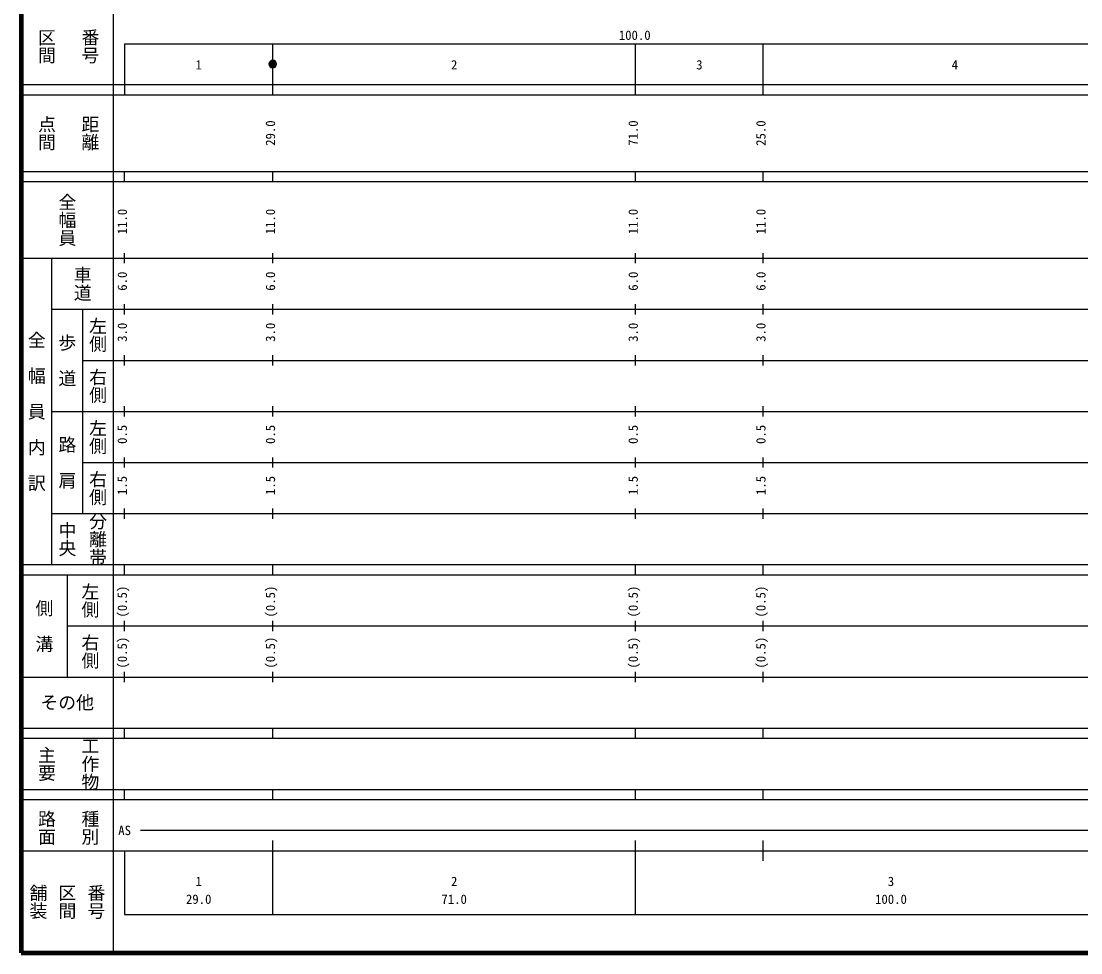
# Model space of a CAD drawing. Units: millimetres on the paper, enlarged 1000 times. Extents: x 40000 to 680000, y 20000 to 380000.
# Drawn here: x 40000 to 247398, y 20000 to 202409 of the extents above; entities that cross this region are included whole.
import ezdxf
from ezdxf.enums import TextEntityAlignment as Align

# ---------------------------------------------------------------- set-up
doc = ezdxf.new("R2010")
doc.units = ezdxf.units.MM
doc.header["$LTSCALE"] = 1000
doc.layers.add('M-TTL', color=2, linetype='Continuous', lineweight=140)
doc.layers.add('M-TTL-BAND', color=7, linetype='Continuous', lineweight=25)
doc.styles.add('@ＭＳ ゴシック', font='')
doc.styles.add('ＭＳ ゴシック', font='')
doc.styles.get('@ＭＳ ゴシック').set_extended_font_data('@MS Gothic')
doc.styles.get('ＭＳ ゴシック').set_extended_font_data('MS Gothic')

msp = doc.modelspace()

# ---------------------------------------------------------------- hatches: boundary and pattern name
at = {"layer": 'M-TTL-BAND'}
msp.add_hatch(color=256, dxfattribs=at).paths.add_polyline_path([(89992, 194000, 1), (88492, 194000, 1)])

# ---------------------------------------------------------------- linework, layer by layer
at = {"layer": 'M-TTL'}
for p, q in [((40000, 380000), (40000, 20000)), ((40000, 20000), (680000, 20000))]:
    msp.add_line(p, q, dxfattribs=at)
at = {"layer": 'M-TTL-BAND'}
for p, q in [((58000, 370000), (58000, 20000)), ((60242, 198000), (60242, 188000)), ((60242, 198000), (575242, 198000)), ((89242, 188000), (89242, 198000)), ((160242, 188000), (160242, 198000)), ((185242, 188000), (185242, 198000)), ((40000, 190000), (579000, 190000)), ((40000, 188000), (579000, 188000)), ((40000, 173000), (579000, 173000)), ((60242, 171000), (60242, 173000)), ((89242, 171000), (89242, 173000)), ((160242, 171000), (160242, 173000)), ((185242, 171000), (185242, 173000)), ((40000, 171000), (579000, 171000)), ((40000, 156000), (579000, 156000)), ((46000, 96000), (46000, 156000)), ((60242, 155000), (60242, 157000)), ((89242, 155000), (89242, 157000)), ((160242, 155000), (160242, 157000)), ((185242, 155000), (185242, 157000)), ((46000, 146000), (579000, 146000)), ((52000, 146000), (52000, 106000)), ((60242, 145000), (60242, 147000)), ((89242, 145000), (89242, 147000)), ((160242, 145000), (160242, 147000)), ((185242, 145000), (185242, 147000)), ((60242, 135000), (60242, 137000)), ((89242, 135000), (89242, 137000)), ((160242, 135000), (160242, 137000)), ((185242, 135000), (185242, 137000)), ((52000, 136000), (579000, 136000)), ((60242, 125000), (60242, 127000)), ((89242, 125000), (89242, 127000)), ((160242, 125000), (160242, 127000)), ((185242, 125000), (185242, 127000)), ((46000, 126000), (579000, 126000)), ((60242, 115000), (60242, 117000)), ((89242, 115000), (89242, 117000)), ((160242, 115000), (160242, 117000)), ((185242, 115000), (185242, 117000)), ((52000, 116000), (579000, 116000)), ((46000, 106000), (579000, 106000)), ((60242, 105000), (60242, 107000)), ((89242, 105000), (89242, 107000)), ((160242, 105000), (160242, 107000)), ((185242, 105000), (185242, 107000)), ((40000, 96000), (579000, 96000)), ((60242, 94000), (60242, 96000)), ((89242, 94000), (89242, 96000)), ((160242, 94000), (160242, 96000)), ((185242, 94000), (185242, 96000)), ((40000, 94000), (579000, 94000)), ((49000, 94000), (49000, 74000)), ((49000, 84000), (579000, 84000)), ((60242, 83000), (60242, 85000)), ((89242, 83000), (89242, 85000)), ((160242, 83000), (160242, 85000)), ((185242, 83000), (185242, 85000)), ((60242, 73000), (60242, 75000)), ((89242, 73000), (89242, 75000)), ((160242, 73000), (160242, 75000)), ((185242, 73000), (185242, 75000)), ((40000, 74000), (579000, 74000)), ((40000, 64000), (579000, 64000)), ((60242, 62000), (60242, 64000)), ((89242, 62000), (89242, 64000)), ((160242, 62000), (160242, 64000)), ((185242, 62000), (185242, 64000)), ((40000, 62000), (579000, 62000)), ((40000, 52000), (579000, 52000)), ((60242, 50000), (60242, 52000)), ((89242, 50000), (89242, 52000)), ((160242, 50000), (160242, 52000)), ((185242, 50000), (185242, 52000)), ((40000, 50000), (579000, 50000)), ((63324, 44000), (572324, 44000)), ((89242, 27500), (89242, 42000)), ((160242, 27500), (160242, 42000)), ((185242, 38000), (185242, 42000)), ((40000, 40000), (579000, 40000)), ((60242, 40000), (60242, 27500)), ((60242, 27500), (575242, 27500))]:
    msp.add_line(p, q, dxfattribs=at)
msp.add_lwpolyline([(89992, 194000, 1), (88492, 194000, 1)], format="xyb", close=True, dxfattribs=at)

# ---------------------------------------------------------------- texts
at = {"layer": 'M-TTL-BAND', "style": '@ＭＳ ゴシック'}
for s, p in [('区間', (45000, 197500)), ('番号', (53500, 197500)), ('点間', (45000, 180500)), ('距離', (53500, 180500)), ('全幅員', (49000, 163500)), ('車道', (52000, 151000)), ('左側', (55000, 141000)), ('全\u3000幅\u3000員\u3000内\u3000訳', (43000, 126000)), ('歩\u3000道', (49000, 136000)), ('右側', (55000, 131000)), ('左側', (55000, 121000)), ('路\u3000肩', (49000, 116000)), ('右側', (55000, 111000)), ('分離帯', (55000, 101000)), ('中央', (49000, 101000)), ('左側', (53500, 89000)), ('側\u3000溝', (44500, 84000)), ('右側', (53500, 79000)), ('主要', (45000, 57000)), ('工作物', (53500, 57000)), ('路面', (45000, 44500)), ('種別', (53500, 44500)), ('舗装', (43333, 30000)), ('番号', (54667, 30000)), ('区間', (49000, 30000))]:
    msp.add_text(s, height=2566, rotation=270, dxfattribs=at).set_placement(p, align=Align.MIDDLE_CENTER)
at = {"layer": 'M-TTL-BAND', "style": 'ＭＳ ゴシック'}
for s, p in [('100.0', (160086, 198195)), ('1', (74742, 192405)), ('2', (124742, 192405)), ('3', (172742, 192405)), ('4', (222742, 192405)), ('AS', (60242, 42500)), ('1', (74742, 32523)), ('2', (124742, 32523)), ('3', (210242, 32523)), ('29.0', (74742, 29033)), ('71.0', (124742, 29033)), ('100.0', (210242, 29033))]:
    msp.add_text(s, height=1833, dxfattribs=at).set_placement(p, align=Align.BOTTOM_CENTER)
for s, p in [('29.0', (90242, 180500)), ('71.0', (161242, 180500)), ('25.0', (186242, 180500)), ('11.0', (61242, 163174)), ('11.0', (90242, 163174)), ('11.0', (161242, 163174)), ('11.0', (186242, 163174)), ('6.0', (61242, 151500)), ('6.0', (90242, 151500)), ('6.0', (161242, 151500)), ('6.0', (186242, 151500)), ('3.0', (61242, 141500)), ('3.0', (90242, 141500)), ('3.0', (161242, 141500)), ('3.0', (186242, 141500)), ('0.5', (61242, 121500)), ('0.5', (90242, 121500)), ('0.5', (161242, 121500)), ('0.5', (186242, 121500)), ('1.5', (61242, 111500)), ('1.5', (90242, 111500)), ('1.5', (161242, 111500)), ('1.5', (186242, 111500)), ('(0.5)', (61242, 88764)), ('(0.5)', (90242, 88764)), ('(0.5)', (161242, 88764)), ('(0.5)', (186242, 88764)), ('(0.5)', (61242, 78764)), ('(0.5)', (90242, 78764)), ('(0.5)', (161242, 78764)), ('(0.5)', (186242, 78764))]:
    msp.add_text(s, height=1833, rotation=90, dxfattribs=at).set_placement(p, align=Align.BOTTOM_CENTER)
msp.add_text('その他', height=2566, dxfattribs=at).set_placement((49000, 69000), align=Align.MIDDLE_CENTER)

doc.saveas('drawing.dxf')
